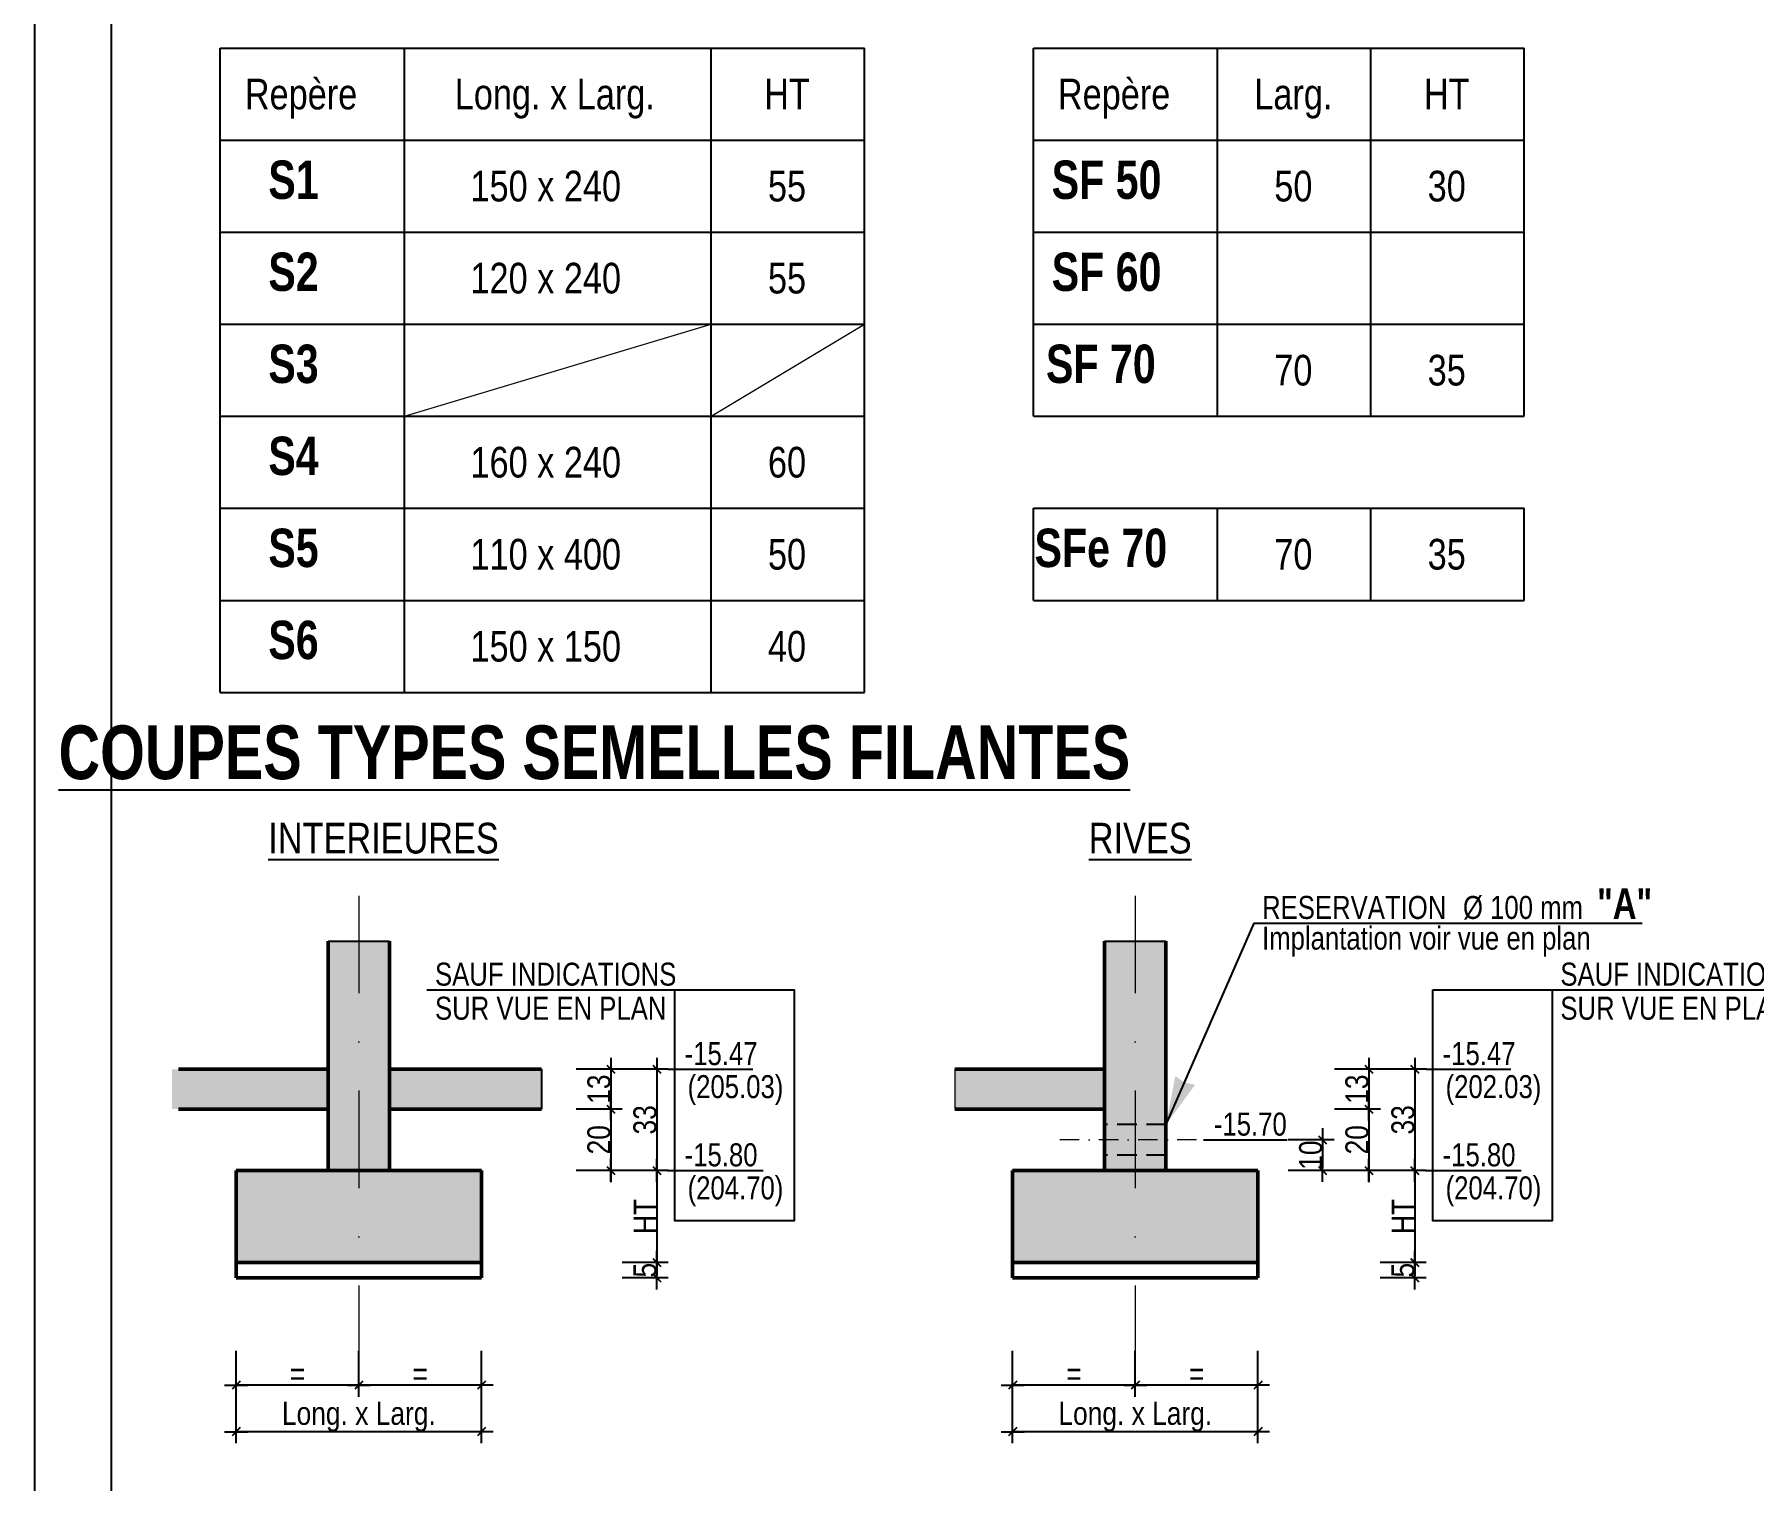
# Model space of a CAD drawing. Header units: centimetres. Extents: x 27441 to 36330, y -3271 to 929.
# Drawn here: x 27441 to 28562, y -1254 to -311 of the extents above; entities that cross this region are included whole.
import ezdxf
from ezdxf.enums import TextEntityAlignment as Align

# ---------------------------------------------------------------- set-up
doc = ezdxf.new("R2010")
doc.units = ezdxf.units.CM
doc.header["$PDMODE"] = 1
doc.header["$PDSIZE"] = -2
for name, pattern in [('CACHEX2', [19.05, 12.7, -6.35]), ('TIRETPT2', [12.7, 6.35, -3.175, 0, -3.175]), ('TIRETPTX2', [50.8, 25.4, -12.7, 0, -12.7])]:
    doc.linetypes.add(name, pattern=pattern)
for name, color, linetype in [('01_cote_gen', 4, 'Continuous'), ('01_linteaux', 2, 'Continuous'), ('01_poch_BN', 9, 'Continuous'), ('01_poch_murs', 253, 'Continuous'), ('01_poch_poteaux', 250, 'Continuous'), ('01_texte', 230, 'Continuous'), ('AA_COTES', 2, 'Continuous')]:
    doc.layers.add(name, color=color, linetype=linetype)
doc.layers.add('01_murs_coup', color=5, linetype='Continuous', lineweight=60)
doc.layers.add('01_tram_axes', color=2, linetype='TIRETPTX2', lineweight=9)
doc.styles.add('impact', font='impact.ttf')
doc.styles.add('MATTE_TXT', font='arial.ttf')
doc.styles.add('STYLE2', font='ARIALN.TTF')
doc.dimstyles.new('JB25', dxfattribs={"dimscale": 0.1, "dimtxt": 150, "dimasz": 15, "dimexe": 0.1, "dimexo": 0.1, "dimgap": 0.09, "dimtad": 1, "dimdec": 1, "dimlfac": 0.5, "dimdsep": 46, "dimtxsty": 'STYLE2', "dimblk1": 'BOND_G', "dimblk2": 'BOND_D', "dimsah": 1, "dimcen": 1.5, "dimdle": 0.01, "dimse1": 1, "dimse2": 1, "dimclrd": 4, "dimclre": 2, "dimclrt": 6, "dimazin": 2, "dimtfac": 2.333333, "dimtdec": 1, "dimtix": 1, "dimtmove": 2, "dimatfit": 3, "dimldrblk": 'BOND_G', "dimfxl": 1, "dimtolj": 1, "dimtzin": 0, "dimarcsym": 0})

# ---------------------------------------------------------------- blocks, each defined once
blk = doc.blocks.new('BOND_G')
at = {"layer": 'AA_COTES', "color": 0}
for p, q in [((0, -5), (0, 15)), ((5, 0), (-5, 0)), ((1.77, 1.77), (-1.77, -1.77))]:
    blk.add_line(p, q, dxfattribs=at)
blk = doc.blocks.new('BOND_D')
at = {"layer": 'AA_COTES', "color": 0}
for p, q in [((5, 0), (-5, 0)), ((-1.77, -1.77), (1.77, 1.77)), ((0, 5), (0, -15))]:
    blk.add_line(p, q, dxfattribs=at)
blk = doc.blocks.new('*D927')
at = {"layer": '01_poch_poteaux', "color": 4, "lineweight": -2, "transparency": 16777216}
blk.add_line((27730.8, -1191.5), (27653.8, -1191.5), dxfattribs=at)
at = {"layer": 'Defpoints', "color": 0, "lineweight": 0, "transparency": 16777216}
for p in [(27732.3, -1121.5), (27652.3, -1133.4), (27652.3, -1191.5)]:
    blk.add_point(p, dxfattribs=at)
at = {"layer": '01_poch_poteaux', "color": 4, "lineweight": -2, "transparency": 16777216, "xscale": 1.5, "yscale": 1.5, "zscale": 1.5, "rotation": 180}
blk.add_blockref('BOND_D', (27652.3, -1191.5), dxfattribs=at)
at = {"layer": '01_poch_poteaux', "color": 4, "lineweight": -2, "transparency": 16777216, "xscale": 1.5, "yscale": 1.5, "zscale": 1.5}
blk.add_blockref('BOND_G', (27732.3, -1191.5), dxfattribs=at)
at = {"layer": '01_poch_poteaux', "color": 6, "transparency": 16777216, "insert": (27692.3, -1184), "char_height": 15, "attachment_point": 5, "style": 'STYLE2'}
blk.add_mtext('\\A1;=', dxfattribs=at)
blk = doc.blocks.new('*D928')
at = {"layer": '01_poch_poteaux', "color": 4, "lineweight": -2, "transparency": 16777216}
blk.add_line((27650.8, -1191.5), (27573.8, -1191.5), dxfattribs=at)
at = {"layer": 'Defpoints', "color": 0, "lineweight": 0, "transparency": 16777216}
for p in [(27652.3, -1121.5), (27572.3, -1133.4), (27572.3, -1191.5)]:
    blk.add_point(p, dxfattribs=at)
at = {"layer": '01_poch_poteaux', "color": 4, "lineweight": -2, "transparency": 16777216, "xscale": 1.5, "yscale": 1.5, "zscale": 1.5, "rotation": 180}
blk.add_blockref('BOND_D', (27572.3, -1191.5), dxfattribs=at)
at = {"layer": '01_poch_poteaux', "color": 4, "lineweight": -2, "transparency": 16777216, "xscale": 1.5, "yscale": 1.5, "zscale": 1.5}
blk.add_blockref('BOND_G', (27652.3, -1191.5), dxfattribs=at)
at = {"layer": '01_poch_poteaux', "color": 6, "transparency": 16777216, "insert": (27612.3, -1184), "char_height": 15, "attachment_point": 5, "style": 'STYLE2'}
blk.add_mtext('\\A1;=', dxfattribs=at)
blk = doc.blocks.new('*D929')
at = {"layer": '01_poch_poteaux', "color": 4, "lineweight": -2, "transparency": 16777216}
blk.add_line((28237.1, -1191.5), (28160.1, -1191.5), dxfattribs=at)
at = {"layer": 'Defpoints', "color": 0, "lineweight": 0, "transparency": 16777216}
for p in [(28238.6, -1121.5), (28158.6, -1133.4), (28158.6, -1191.5)]:
    blk.add_point(p, dxfattribs=at)
at = {"layer": '01_poch_poteaux', "color": 4, "lineweight": -2, "transparency": 16777216, "xscale": 1.5, "yscale": 1.5, "zscale": 1.5, "rotation": 180}
blk.add_blockref('BOND_D', (28158.6, -1191.5), dxfattribs=at)
at = {"layer": '01_poch_poteaux', "color": 4, "lineweight": -2, "transparency": 16777216, "xscale": 1.5, "yscale": 1.5, "zscale": 1.5}
blk.add_blockref('BOND_G', (28238.6, -1191.5), dxfattribs=at)
at = {"layer": '01_poch_poteaux', "color": 6, "transparency": 16777216, "insert": (28198.6, -1184), "char_height": 15, "attachment_point": 5, "style": 'STYLE2'}
blk.add_mtext('\\A1;=', dxfattribs=at)
blk = doc.blocks.new('*D930')
at = {"layer": '01_poch_poteaux', "color": 4, "lineweight": -2, "transparency": 16777216}
blk.add_line((28157.1, -1191.5), (28080.1, -1191.5), dxfattribs=at)
at = {"layer": 'Defpoints', "color": 0, "lineweight": 0, "transparency": 16777216}
for p in [(28158.6, -1121.5), (28078.6, -1133.4), (28078.6, -1191.5)]:
    blk.add_point(p, dxfattribs=at)
at = {"layer": '01_poch_poteaux', "color": 4, "lineweight": -2, "transparency": 16777216, "xscale": 1.5, "yscale": 1.5, "zscale": 1.5, "rotation": 180}
blk.add_blockref('BOND_D', (28078.6, -1191.5), dxfattribs=at)
at = {"layer": '01_poch_poteaux', "color": 4, "lineweight": -2, "transparency": 16777216, "xscale": 1.5, "yscale": 1.5, "zscale": 1.5}
blk.add_blockref('BOND_G', (28158.6, -1191.5), dxfattribs=at)
at = {"layer": '01_poch_poteaux', "color": 6, "transparency": 16777216, "insert": (28118.6, -1184), "char_height": 15, "attachment_point": 5, "style": 'STYLE2'}
blk.add_mtext('\\A1;=', dxfattribs=at)
blk = doc.blocks.new('*D937')
at = {"layer": '01_cote_gen', "color": 4, "lineweight": -2, "transparency": 16777216}
blk.add_line((27730.8, -1221.8), (27573.8, -1221.8), dxfattribs=at)
at = {"layer": 'Defpoints', "color": 0, "lineweight": 0, "transparency": 16777216}
for p in [(27572.3, -1199), (27732.3, -1199), (27572.3, -1221.8)]:
    blk.add_point(p, dxfattribs=at)
at = {"layer": '01_cote_gen', "color": 4, "lineweight": -2, "transparency": 16777216, "xscale": 1.5, "yscale": 1.5, "zscale": 1.5, "rotation": 180}
blk.add_blockref('BOND_D', (27572.3, -1221.8), dxfattribs=at)
at = {"layer": '01_cote_gen', "color": 4, "lineweight": -2, "transparency": 16777216, "xscale": 1.5, "yscale": 1.5, "zscale": 1.5}
blk.add_blockref('BOND_G', (27732.3, -1221.8), dxfattribs=at)
at = {"layer": '01_cote_gen', "color": 6, "transparency": 16777216, "insert": (27652.3, -1212.1), "char_height": 15, "attachment_point": 5, "style": 'STYLE2'}
blk.add_mtext('\\A1;Long. x Larg.', dxfattribs=at)
blk = doc.blocks.new('*D938')
at = {"layer": '01_cote_gen', "color": 4, "lineweight": -2, "transparency": 16777216}
blk.add_line((27816.6, -987), (27816.6, -1010), dxfattribs=at)
at = {"layer": 'Defpoints', "color": 0, "lineweight": 0, "transparency": 16777216}
for p in [(27794.1, -985.5), (27794.1, -1011.5), (27816.6, -1011.5)]:
    blk.add_point(p, dxfattribs=at)
at = {"layer": '01_cote_gen', "color": 4, "lineweight": -2, "transparency": 16777216, "xscale": 1.5, "yscale": 1.5, "zscale": 1.5}
for name, p, rotation in [('BOND_G', (27816.6, -985.5), 90), ('BOND_D', (27816.6, -1011.5), 270)]:
    blk.add_blockref(name, p, dxfattribs=dict(at, rotation=rotation))
at = {"layer": '01_cote_gen', "color": 6, "transparency": 16777216, "insert": (27808.9, -998.5), "char_height": 15, "attachment_point": 5, "rotation": 90, "style": 'STYLE2'}
blk.add_mtext('\\A1;13', dxfattribs=at)
blk = doc.blocks.new('*D939')
at = {"layer": '01_cote_gen', "color": 4, "lineweight": -2, "transparency": 16777216}
blk.add_line((27816.6, -1013), (27816.6, -1050), dxfattribs=at)
at = {"layer": 'Defpoints', "color": 0, "lineweight": 0, "transparency": 16777216}
for p in [(27794.1, -1011.5), (27776.2, -1051.5), (27816.6, -1051.5)]:
    blk.add_point(p, dxfattribs=at)
at = {"layer": '01_cote_gen', "color": 4, "lineweight": -2, "transparency": 16777216, "xscale": 1.5, "yscale": 1.5, "zscale": 1.5}
for name, p, rotation in [('BOND_G', (27816.6, -1011.5), 90), ('BOND_D', (27816.6, -1051.5), 270)]:
    blk.add_blockref(name, p, dxfattribs=dict(at, rotation=rotation))
at = {"layer": '01_cote_gen', "color": 6, "transparency": 16777216, "insert": (27808.9, -1031.5), "char_height": 15, "attachment_point": 5, "rotation": 90, "style": 'STYLE2'}
blk.add_mtext('\\A1;20', dxfattribs=at)
blk = doc.blocks.new('*D940')
at = {"layer": '01_cote_gen', "color": 4, "lineweight": -2, "transparency": 16777216}
blk.add_line((27846.6, -1113), (27846.6, -1120), dxfattribs=at)
at = {"layer": 'Defpoints', "color": 0, "lineweight": 0, "transparency": 16777216}
for p in [(27806.2, -1111.5), (27806.2, -1121.5), (27846.6, -1121.5)]:
    blk.add_point(p, dxfattribs=at)
at = {"layer": '01_cote_gen', "color": 4, "lineweight": -2, "transparency": 16777216, "xscale": 1.5, "yscale": 1.5, "zscale": 1.5}
for name, p, rotation in [('BOND_G', (27846.6, -1111.5), 90), ('BOND_D', (27846.6, -1121.5), 270)]:
    blk.add_blockref(name, p, dxfattribs=dict(at, rotation=rotation))
at = {"layer": '01_cote_gen', "color": 6, "transparency": 16777216, "insert": (27838.9, -1116.5), "char_height": 15, "attachment_point": 5, "rotation": 90, "style": 'STYLE2'}
blk.add_mtext('\\A1;5', dxfattribs=at)
blk = doc.blocks.new('*D941')
at = {"layer": '01_cote_gen', "color": 4, "lineweight": -2, "transparency": 16777216}
blk.add_line((27846.6, -1053), (27846.6, -1110), dxfattribs=at)
at = {"layer": 'Defpoints', "color": 0, "lineweight": 0, "transparency": 16777216}
for p in [(27824.1, -1051.5), (27824.1, -1111.5), (27846.6, -1111.5)]:
    blk.add_point(p, dxfattribs=at)
at = {"layer": '01_cote_gen', "color": 4, "lineweight": -2, "transparency": 16777216, "xscale": 1.5, "yscale": 1.5, "zscale": 1.5}
for name, p, rotation in [('BOND_G', (27846.6, -1051.5), 90), ('BOND_D', (27846.6, -1111.5), 270)]:
    blk.add_blockref(name, p, dxfattribs=dict(at, rotation=rotation))
at = {"layer": '01_cote_gen', "color": 6, "transparency": 16777216, "insert": (27839.1, -1081.5), "char_height": 15, "attachment_point": 5, "rotation": 90, "style": 'STYLE2'}
blk.add_mtext('\\A1;HT', dxfattribs=at)
blk = doc.blocks.new('*D942')
at = {"layer": '01_cote_gen', "color": 4, "lineweight": -2, "transparency": 16777216}
blk.add_line((27846.6, -987), (27846.6, -1050), dxfattribs=at)
at = {"layer": 'Defpoints', "color": 0, "lineweight": 0, "transparency": 16777216}
for p in [(27824.1, -985.5), (27833.1, -1051.5), (27846.6, -1051.5)]:
    blk.add_point(p, dxfattribs=at)
at = {"layer": '01_cote_gen', "color": 4, "lineweight": -2, "transparency": 16777216, "xscale": 1.5, "yscale": 1.5, "zscale": 1.5}
for name, p, rotation in [('BOND_G', (27846.6, -985.5), 90), ('BOND_D', (27846.6, -1051.5), 270)]:
    blk.add_blockref(name, p, dxfattribs=dict(at, rotation=rotation))
at = {"layer": '01_cote_gen', "color": 6, "transparency": 16777216, "insert": (27838.9, -1018.5), "char_height": 15, "attachment_point": 5, "rotation": 90, "style": 'STYLE2'}
blk.add_mtext('\\A1;33', dxfattribs=at)
blk = doc.blocks.new('*D943')
at = {"layer": '01_cote_gen', "color": 4, "lineweight": -2, "transparency": 16777216}
blk.add_line((28237.1, -1221.8), (28080.1, -1221.8), dxfattribs=at)
at = {"layer": 'Defpoints', "color": 0, "lineweight": 0, "transparency": 16777216}
for p in [(28078.6, -1199), (28238.6, -1199), (28078.6, -1221.8)]:
    blk.add_point(p, dxfattribs=at)
at = {"layer": '01_cote_gen', "color": 4, "lineweight": -2, "transparency": 16777216, "xscale": 1.5, "yscale": 1.5, "zscale": 1.5, "rotation": 180}
blk.add_blockref('BOND_D', (28078.6, -1221.8), dxfattribs=at)
at = {"layer": '01_cote_gen', "color": 4, "lineweight": -2, "transparency": 16777216, "xscale": 1.5, "yscale": 1.5, "zscale": 1.5}
blk.add_blockref('BOND_G', (28238.6, -1221.8), dxfattribs=at)
at = {"layer": '01_cote_gen', "color": 6, "transparency": 16777216, "insert": (28158.6, -1212.1), "char_height": 15, "attachment_point": 5, "style": 'STYLE2'}
blk.add_mtext('\\A1;Long. x Larg.', dxfattribs=at)
blk = doc.blocks.new('*D944')
at = {"layer": '01_cote_gen', "color": 4, "lineweight": -2, "transparency": 16777216}
blk.add_line((28310.9, -987), (28310.9, -1010), dxfattribs=at)
at = {"layer": 'Defpoints', "color": 0, "lineweight": 0, "transparency": 16777216}
for p in [(28288.4, -985.5), (28288.4, -1011.5), (28310.9, -1011.5)]:
    blk.add_point(p, dxfattribs=at)
at = {"layer": '01_cote_gen', "color": 4, "lineweight": -2, "transparency": 16777216, "xscale": 1.5, "yscale": 1.5, "zscale": 1.5}
for name, p, rotation in [('BOND_G', (28310.9, -985.5), 90), ('BOND_D', (28310.9, -1011.5), 270)]:
    blk.add_blockref(name, p, dxfattribs=dict(at, rotation=rotation))
at = {"layer": '01_cote_gen', "color": 6, "transparency": 16777216, "insert": (28303.2, -998.5), "char_height": 15, "attachment_point": 5, "rotation": 90, "style": 'STYLE2'}
blk.add_mtext('\\A1;13', dxfattribs=at)
blk = doc.blocks.new('*D945')
at = {"layer": '01_cote_gen', "color": 4, "lineweight": -2, "transparency": 16777216}
blk.add_line((28310.9, -1013), (28310.9, -1050), dxfattribs=at)
at = {"layer": 'Defpoints', "color": 0, "lineweight": 0, "transparency": 16777216}
for p in [(28288.4, -1011.5), (28270.4, -1051.5), (28310.9, -1051.5)]:
    blk.add_point(p, dxfattribs=at)
at = {"layer": '01_cote_gen', "color": 4, "lineweight": -2, "transparency": 16777216, "xscale": 1.5, "yscale": 1.5, "zscale": 1.5}
for name, p, rotation in [('BOND_G', (28310.9, -1011.5), 90), ('BOND_D', (28310.9, -1051.5), 270)]:
    blk.add_blockref(name, p, dxfattribs=dict(at, rotation=rotation))
at = {"layer": '01_cote_gen', "color": 6, "transparency": 16777216, "insert": (28303.2, -1031.5), "char_height": 15, "attachment_point": 5, "rotation": 90, "style": 'STYLE2'}
blk.add_mtext('\\A1;20', dxfattribs=at)
blk = doc.blocks.new('*D946')
at = {"layer": '01_cote_gen', "color": 4, "lineweight": -2, "transparency": 16777216}
blk.add_line((28340.8, -1113), (28340.8, -1120), dxfattribs=at)
at = {"layer": 'Defpoints', "color": 0, "lineweight": 0, "transparency": 16777216}
for p in [(28300.4, -1111.5), (28300.4, -1121.5), (28340.8, -1121.5)]:
    blk.add_point(p, dxfattribs=at)
at = {"layer": '01_cote_gen', "color": 4, "lineweight": -2, "transparency": 16777216, "xscale": 1.5, "yscale": 1.5, "zscale": 1.5}
for name, p, rotation in [('BOND_G', (28340.8, -1111.5), 90), ('BOND_D', (28340.8, -1121.5), 270)]:
    blk.add_blockref(name, p, dxfattribs=dict(at, rotation=rotation))
at = {"layer": '01_cote_gen', "color": 6, "transparency": 16777216, "insert": (28333.2, -1116.5), "char_height": 15, "attachment_point": 5, "rotation": 90, "style": 'STYLE2'}
blk.add_mtext('\\A1;5', dxfattribs=at)
blk = doc.blocks.new('*D947')
at = {"layer": '01_cote_gen', "color": 4, "lineweight": -2, "transparency": 16777216}
blk.add_line((28340.8, -1053), (28340.8, -1110), dxfattribs=at)
at = {"layer": 'Defpoints', "color": 0, "lineweight": 0, "transparency": 16777216}
for p in [(28318.3, -1051.5), (28318.3, -1111.5), (28340.8, -1111.5)]:
    blk.add_point(p, dxfattribs=at)
at = {"layer": '01_cote_gen', "color": 4, "lineweight": -2, "transparency": 16777216, "xscale": 1.5, "yscale": 1.5, "zscale": 1.5}
for name, p, rotation in [('BOND_G', (28340.8, -1051.5), 90), ('BOND_D', (28340.8, -1111.5), 270)]:
    blk.add_blockref(name, p, dxfattribs=dict(at, rotation=rotation))
at = {"layer": '01_cote_gen', "color": 6, "transparency": 16777216, "insert": (28333.3, -1081.5), "char_height": 15, "attachment_point": 5, "rotation": 90, "style": 'STYLE2'}
blk.add_mtext('\\A1;HT', dxfattribs=at)
blk = doc.blocks.new('*D948')
at = {"layer": '01_cote_gen', "color": 4, "lineweight": -2, "transparency": 16777216}
blk.add_line((28340.8, -987), (28340.8, -1050), dxfattribs=at)
at = {"layer": 'Defpoints', "color": 0, "lineweight": 0, "transparency": 16777216}
for p in [(28318.4, -985.5), (28327.3, -1051.5), (28340.8, -1051.5)]:
    blk.add_point(p, dxfattribs=at)
at = {"layer": '01_cote_gen', "color": 4, "lineweight": -2, "transparency": 16777216, "xscale": 1.5, "yscale": 1.5, "zscale": 1.5}
for name, p, rotation in [('BOND_G', (28340.8, -985.5), 90), ('BOND_D', (28340.8, -1051.5), 270)]:
    blk.add_blockref(name, p, dxfattribs=dict(at, rotation=rotation))
at = {"layer": '01_cote_gen', "color": 6, "transparency": 16777216, "insert": (28333.2, -1018.5), "char_height": 15, "attachment_point": 5, "rotation": 90, "style": 'STYLE2'}
blk.add_mtext('\\A1;33', dxfattribs=at)
blk = doc.blocks.new('*D1264')
at = {"layer": '01_cote_gen', "color": 4, "lineweight": -2, "transparency": 16777216}
blk.add_line((28280.7, -1033), (28280.7, -1050), dxfattribs=at)
at = {"layer": 'Defpoints', "color": 0, "lineweight": 0, "transparency": 16777216}
for p in [(28198.6, -1031.5), (28198.6, -1051.5), (28280.7, -1051.5)]:
    blk.add_point(p, dxfattribs=at)
at = {"layer": '01_cote_gen', "color": 4, "lineweight": -2, "transparency": 16777216, "xscale": 1.5, "yscale": 1.5, "zscale": 1.5}
for name, p, rotation in [('BOND_G', (28280.7, -1031.5), 90), ('BOND_D', (28280.7, -1051.5), 270)]:
    blk.add_blockref(name, p, dxfattribs=dict(at, rotation=rotation))
at = {"layer": '01_cote_gen', "color": 6, "transparency": 16777216, "insert": (28273, -1041.5), "char_height": 15, "attachment_point": 5, "rotation": 90, "style": 'STYLE2'}
blk.add_mtext('\\A1;10', dxfattribs=at)

msp = doc.modelspace()

# ---------------------------------------------------------------- hatches: boundary and pattern name
at = {"layer": '01_poch_BN', "ltscale": 2}
h = msp.add_hatch(color=256, dxfattribs=at)
h.dxf.hatch_style = 1
h.paths.add_polyline_path([(27672.34, -901.94), (27632.34, -901.94), (27632.34, -1051.53), (27672.34, -1051.53)])
h.paths.add_polyline_path([(27732.34, -1051.53), (27572.34, -1051.53), (27572.34, -1111.53), (27732.34, -1111.53)])
h.paths.add_polyline_path([(27771.5, -985.54), (27672.34, -985.54), (27672.34, -1011.54), (27771.5, -1011.54)])
h.paths.add_polyline_path([(27632.34, -985.54), (27530.36, -985.53), (27530.36, -1011.53), (27632.34, -1011.54)])
at = {"layer": '01_poch_BN', "lineweight": 0, "ltscale": 0.2}
h = msp.add_hatch(color=256, dxfattribs=at)
h.dxf.hatch_style = 1
h.paths.add_polyline_path([(28138.61, -985.54), (28040.93, -985.53), (28040.93, -1011.53), (28138.61, -1011.54)])
h.paths.add_polyline_path([(28158.61, -901.94), (28138.61, -901.94), (28138.61, -1021.53), (28158.61, -1021.53)])
h.paths.add_polyline_path([(28178.61, -901.94), (28158.61, -901.94), (28158.61, -1021.53), (28178.61, -1021.53)])
h.paths.add_polyline_path([(28178.61, -1021.53), (28158.61, -1021.53), (28158.61, -1031.53), (28178.61, -1031.53)])
h.paths.add_polyline_path([(28158.61, -1021.53), (28138.61, -1021.53), (28138.61, -1031.53), (28158.61, -1031.53)])
h.paths.add_polyline_path([(28158.61, -1031.53), (28138.61, -1031.53), (28138.61, -1041.53), (28158.61, -1041.53)])
h.paths.add_polyline_path([(28178.61, -1031.53), (28158.61, -1031.53), (28158.61, -1041.53), (28178.61, -1041.53)])
h.paths.add_polyline_path([(28178.61, -1041.53), (28158.61, -1041.53), (28158.61, -1051.53), (28178.61, -1051.53)])
h.paths.add_polyline_path([(28158.61, -1041.53), (28138.61, -1041.53), (28138.61, -1051.53), (28158.61, -1051.53)])
h.paths.add_polyline_path([(28158.61, -1051.53), (28138.61, -1051.53), (28078.61, -1051.53), (28078.61, -1111.53), (28158.61, -1111.53)])
h.paths.add_polyline_path([(28238.61, -1051.53), (28158.61, -1051.53), (28158.61, -1111.53), (28238.61, -1111.53)])

# ---------------------------------------------------------------- linework, layer by layer
at = {"layer": '01_cote_gen'}
msp.add_line((27440.72, 929.31), (27440.72, -1785.69), dxfattribs=at)
at = {"layer": '01_cote_gen', "lineweight": 0}
for p, q in [((27681.96, -559.82), (27881.96, -499.82)), ((27881.96, -559.82), (27981.96, -499.82))]:
    msp.add_line(p, q, dxfattribs=at)
at = {"layer": '01_linteaux', "linetype": 'CACHEX2'}
for p, q in [((28178.61, -1021.53), (28138.61, -1021.53)), ((28178.61, -1041.53), (28138.61, -1041.53))]:
    msp.add_line(p, q, dxfattribs=at)
at = {"layer": '01_murs_coup', "linetype": 'Continuous', "lineweight": 50}
for p, q in [((27632.34, -1051.53), (27632.34, -901.94)), ((27672.34, -1051.53), (27672.34, -901.94)), ((28138.61, -1051.53), (28138.61, -901.94)), ((28178.61, -1051.53), (28178.61, -901.94)), ((27534.65, -985.53), (27632.34, -985.54)), ((27672.34, -985.54), (27771.5, -985.54)), ((28040.93, -985.53), (28138.61, -985.54)), ((27534.65, -1011.53), (27632.34, -1011.54)), ((27672.34, -1011.54), (27771.5, -1011.54)), ((28040.93, -1011.53), (28138.61, -1011.54)), ((27732.34, -1051.53), (27572.34, -1051.53)), ((27572.34, -1051.53), (27572.34, -1121.53)), ((27732.34, -1121.53), (27732.34, -1051.53)), ((28238.61, -1051.53), (28078.61, -1051.53)), ((28078.61, -1051.53), (28078.61, -1121.53)), ((28238.61, -1121.53), (28238.61, -1051.53)), ((27732.34, -1111.53), (27572.34, -1111.53)), ((28238.61, -1111.53), (28078.61, -1111.53)), ((27732.34, -1121.53), (27572.34, -1121.53)), ((28238.61, -1121.53), (28078.61, -1121.53))]:
    msp.add_line(p, q, dxfattribs=at)
at = {"layer": '01_poch_murs', "ltscale": 2}
for p, q in [((27632.34, -901.94), (27672.34, -901.94)), ((28138.61, -901.94), (28178.61, -901.94))]:
    msp.add_line(p, q, dxfattribs=at)
at = {"layer": '01_poch_murs'}
msp.add_line((27771.5, -985.54), (27771.5, -1011.54), dxfattribs=at)
at = {"layer": '01_poch_murs', "lineweight": 0, "ltscale": 0.2}
msp.add_line((28040.93, -985.53), (28040.93, -1011.53), dxfattribs=at)
at = {"layer": '01_texte'}
for p, q in [((27490.72, 879.31), (27490.72, -1785.69)), ((27561.96, -319.82), (27681.96, -319.82)), ((27561.96, -379.82), (27561.96, -319.82)), ((27681.96, -319.82), (27881.96, -319.82)), ((27681.96, -379.82), (27681.96, -319.82)), ((27881.96, -319.82), (27981.96, -319.82)), ((27881.96, -379.82), (27881.96, -319.82)), ((27881.96, -379.82), (27881.96, -319.82)), ((27981.96, -379.82), (27981.96, -319.82)), ((28092.14, -319.82), (28212.14, -319.82)), ((28092.14, -379.82), (28092.14, -319.82)), ((28212.14, -319.82), (28312.14, -319.82)), ((28212.14, -379.82), (28212.14, -319.82)), ((28312.14, -319.82), (28412.14, -319.82)), ((28312.14, -379.82), (28312.14, -319.82)), ((28312.14, -379.82), (28312.14, -319.82)), ((28412.14, -379.82), (28412.14, -319.82)), ((27561.96, -379.82), (27681.96, -379.82)), ((27561.96, -439.82), (27561.96, -379.82)), ((27681.96, -379.82), (27881.96, -379.82)), ((27681.96, -439.82), (27681.96, -379.82)), ((27881.96, -379.82), (27981.96, -379.82)), ((27881.96, -439.82), (27881.96, -379.82)), ((27881.96, -439.82), (27881.96, -379.82)), ((27981.96, -439.82), (27981.96, -379.82)), ((28092.14, -379.82), (28212.14, -379.82)), ((28092.14, -439.82), (28092.14, -379.82)), ((28212.14, -379.82), (28312.14, -379.82)), ((28212.14, -439.82), (28212.14, -379.82)), ((28312.14, -379.82), (28412.14, -379.82)), ((28312.14, -439.82), (28312.14, -379.82)), ((28312.14, -439.82), (28312.14, -379.82)), ((28412.14, -439.82), (28412.14, -379.82)), ((27561.96, -439.82), (27681.96, -439.82)), ((27561.96, -499.82), (27561.96, -439.82)), ((27681.96, -439.82), (27881.96, -439.82)), ((27681.96, -499.82), (27681.96, -439.82)), ((27881.96, -439.82), (27981.96, -439.82)), ((27881.96, -499.82), (27881.96, -439.82)), ((27881.96, -499.82), (27881.96, -439.82)), ((27981.96, -499.82), (27981.96, -439.82)), ((28092.14, -439.82), (28212.14, -439.82)), ((28092.14, -499.82), (28092.14, -439.82)), ((28212.14, -439.82), (28312.14, -439.82)), ((28212.14, -499.82), (28212.14, -439.82)), ((28312.14, -439.82), (28412.14, -439.82)), ((28312.14, -499.82), (28312.14, -439.82)), ((28312.14, -499.82), (28312.14, -439.82)), ((28412.14, -499.82), (28412.14, -439.82)), ((27561.96, -499.82), (27681.96, -499.82)), ((27561.96, -559.82), (27561.96, -499.82)), ((27681.96, -499.82), (27881.96, -499.82)), ((27681.96, -559.82), (27681.96, -499.82)), ((27881.96, -499.82), (27981.96, -499.82)), ((27881.96, -559.82), (27881.96, -499.82)), ((27881.96, -559.82), (27881.96, -499.82)), ((27981.96, -559.82), (27981.96, -499.82)), ((28092.14, -499.82), (28212.14, -499.82)), ((28092.14, -559.82), (28092.14, -499.82)), ((28212.14, -499.82), (28312.14, -499.82)), ((28212.14, -559.82), (28212.14, -499.82)), ((28312.14, -499.82), (28412.14, -499.82)), ((28312.14, -559.82), (28312.14, -499.82)), ((28312.14, -559.82), (28312.14, -499.82)), ((28412.14, -559.82), (28412.14, -499.82)), ((27561.96, -559.82), (27681.96, -559.82)), ((27561.96, -619.82), (27561.96, -559.82)), ((27681.96, -559.82), (27881.96, -559.82)), ((27681.96, -619.82), (27681.96, -559.82)), ((27881.96, -559.82), (27981.96, -559.82)), ((27881.96, -619.82), (27881.96, -559.82)), ((27881.96, -619.82), (27881.96, -559.82)), ((27981.96, -619.82), (27981.96, -559.82)), ((28092.14, -559.82), (28212.14, -559.82)), ((28212.14, -559.82), (28312.14, -559.82)), ((28312.14, -559.82), (28412.14, -559.82)), ((27561.96, -619.82), (27681.96, -619.82)), ((27561.96, -679.82), (27561.96, -619.82)), ((27681.96, -619.82), (27881.96, -619.82)), ((27681.96, -679.82), (27681.96, -619.82)), ((27881.96, -619.82), (27981.96, -619.82)), ((27881.96, -679.82), (27881.96, -619.82)), ((27881.96, -679.82), (27881.96, -619.82)), ((27981.96, -679.82), (27981.96, -619.82)), ((28092.14, -619.82), (28212.14, -619.82)), ((28092.14, -679.82), (28092.14, -619.82)), ((28212.14, -619.82), (28312.14, -619.82)), ((28212.14, -679.82), (28212.14, -619.82)), ((28312.14, -619.82), (28412.14, -619.82)), ((28312.14, -679.82), (28312.14, -619.82)), ((28312.14, -679.82), (28312.14, -619.82)), ((28412.14, -679.82), (28412.14, -619.82)), ((27561.96, -679.82), (27681.96, -679.82)), ((27561.96, -739.82), (27561.96, -679.82)), ((27681.96, -679.82), (27881.96, -679.82)), ((27681.96, -739.82), (27681.96, -679.82)), ((27881.96, -679.82), (27981.96, -679.82)), ((27881.96, -739.82), (27881.96, -679.82)), ((27881.96, -739.82), (27881.96, -679.82)), ((27981.96, -739.82), (27981.96, -679.82)), ((28092.14, -679.82), (28212.14, -679.82)), ((28212.14, -679.82), (28312.14, -679.82)), ((28312.14, -679.82), (28412.14, -679.82)), ((27561.96, -739.82), (27681.96, -739.82)), ((27681.96, -739.82), (27881.96, -739.82)), ((27881.96, -739.82), (27981.96, -739.82)), ((28235.99, -890.33), (28178.61, -1021.53)), ((28235.99, -890.33), (28489.21, -890.33)), ((27696.67, -933.83), (27858.44, -933.83)), ((28430.49, -933.83), (28592.27, -933.83)), ((27854.07, -985.54), (27909.12, -985.54)), ((28348.34, -985.54), (28403.39, -985.54)), ((28203.17, -1031.53), (28257.71, -1031.53)), ((27853.47, -1051.53), (27915.98, -1051.53)), ((28347.74, -1051.53), (28410.26, -1051.53))]:
    msp.add_line(p, q, dxfattribs=at)
for points in [[(27858.44, -933.83), (27936.22, -933.83), (27936.22, -1084.45), (27858.44, -1084.45)], [(28352.72, -933.83), (28430.49, -933.83), (28430.49, -1084.45), (28352.72, -1084.45)]]:
    msp.add_lwpolyline(points, close=True, dxfattribs=at)
for points in [[(28178.61, -1021.53), (28184.71, -989.96), (28190.62, -994.08)], [(28178.61, -1021.53), (28197.65, -995.62), (28190.62, -994.08)]]:
    msp.add_solid(points, dxfattribs=at)
at = {"layer": '01_tram_axes', "linetype": 'TIRETPT2', "ltscale": 10}
for p, q in [((27652.34, -872.36), (27652.34, -1199)), ((28158.61, -872.36), (28158.61, -1199))]:
    msp.add_line(p, q, dxfattribs=at)
at = {"layer": '01_tram_axes', "ltscale": 0.5}
msp.add_line((28198.61, -1031.53), (28108.61, -1031.53), dxfattribs=at)

# ---------------------------------------------------------------- block references
at = {"layer": '01_cote_gen', "color": 4, "xscale": 1.5, "yscale": 1.5, "zscale": 1.5}
for name, p, rotation in [('BOND_G', (27816.59, -1051.53), 90), ('BOND_G', (28310.86, -1051.53), 90), ('BOND_D', (27846.57, -1111.53), 270), ('BOND_D', (28340.84, -1111.53), 270)]:
    msp.add_blockref(name, p, dxfattribs=dict(at, rotation=rotation))

# ---------------------------------------------------------------- texts
at = {"layer": '01_texte', "style": 'MATTE_TXT', "width": 0.8}
for s, height, p in [('Repère', 20, (27614.6, -365.76)), ('Long. x Larg.', 20, (27780.08, -365.76)), ('HT', 20, (27931.5, -365.76)), ('Repère', 20, (28144.78, -365.76)), ('Larg.', 20, (28261.68, -365.76)), ('HT', 20, (28361.68, -365.76)), ('150 x 240', 20, (27774.17, -425.76)), ('55', 20, (27931.5, -425.76)), ('50', 20, (28261.68, -425.76)), ('30', 20, (28361.68, -425.76)), ('120 x 240', 20, (27774.17, -485.76)), ('55', 20, (27931.5, -485.76)), ('70', 20, (28261.68, -545.76)), ('35', 20, (28361.68, -545.76)), ('160 x 240', 20, (27774.17, -605.76)), ('60', 20, (27931.5, -605.76)), ('110 x 400', 20, (27774.17, -665.76)), ('50', 20, (27931.5, -665.76)), ('70', 20, (28261.68, -665.76)), ('35', 20, (28361.68, -665.76)), ('150 x 150', 20, (27774.17, -725.76)), ('40', 20, (27931.5, -725.76)), ('%%UINTERIEURES', 20, (27668.4, -850.85)), ('%%URIVES', 20, (28161.8, -850.85)), ('-15.47', 15, (27888.51, -987.31)), ('-15.47', 15, (28382.78, -987.31)), ('(205.03)', 15, (27897.89, -1008.87)), ('(202.03)', 15, (28392.16, -1008.87)), ('-15.70', 15, (28233.61, -1033.31)), ('-15.80', 15, (27888.51, -1053.31)), ('-15.80', 15, (28382.78, -1053.31)), ('(204.70)', 15, (27897.89, -1074.86)), ('(204.70)', 15, (28392.16, -1074.86))]:
    msp.add_text(s, height=height, dxfattribs=at).set_placement(p, align=Align.BOTTOM_CENTER)
at = {"layer": '01_texte', "style": 'impact'}
for s, height, p in [('S1', 25, (27609.69, -425.62)), ('SF 50', 25, (28139.87, -425.62)), ('S2', 25, (27609.69, -485.62)), ('SF 60', 25, (28139.87, -485.62)), ('S3', 25, (27609.69, -545.62)), ('SF 70 ', 25, (28139.87, -545.62)), ('S4', 25, (27609.69, -605.62)), ('S5', 25, (27609.69, -665.62)), ('SFe 70 ', 25, (28139.87, -665.62)), ('S6', 25, (27609.69, -725.62)), ('%%UCOUPES TYPES SEMELLES FILANTES', 35, (27805.88, -806.89))]:
    msp.add_text(s, height=height, dxfattribs=at).set_placement(p, align=Align.BOTTOM_CENTER)
at = {"layer": '01_texte', "style": 'MATTE_TXT', "width": 0.8}
for s, p in [('RESERVATION ', (28241.27, -892.03)), ('%%C 100 mm', (28372.27, -892.03)), ('Implantation voir vue en plan', (28241.27, -912.03)), ('SAUF INDICATIONS', (27701.95, -935.53)), ('SAUF INDICATIONS', (28435.77, -935.53)), ('SUR VUE EN PLAN', (27701.95, -957.73)), ('SUR VUE EN PLAN', (28435.77, -957.73))]:
    msp.add_text(s, height=15, dxfattribs=at).set_placement(p, align=Align.BOTTOM_LEFT)
at = {"layer": '01_texte', "style": 'impact'}
msp.add_text('"A"', height=20, dxfattribs=at).set_placement((28459.77, -893.53), align=Align.BOTTOM_LEFT)

# ---------------------------------------------------------------- dimensions: what is measured, and where the dimension line sits
at = {"layer": '01_cote_gen'}
for base, p1, p2, picture, middle in [((27816.59, -1011.54), (27794.09, -985.54), (27794.09, -1011.54), '*D938', (27808.92, -998.54)), ((27846.57, -1051.53), (27824.09, -985.54), (27833.08, -1051.53), '*D942', (27838.9, -1018.53)), ((28310.86, -1011.54), (28288.36, -985.54), (28288.36, -1011.54), '*D944', (28303.19, -998.54)), ((28340.84, -1051.53), (28318.36, -985.54), (28327.35, -1051.53), '*D948', (28333.18, -1018.53)), ((27816.59, -1051.53), (27794.09, -1011.54), (27776.18, -1051.53), '*D939', (27808.92, -1031.53)), ((28310.86, -1051.53), (28288.36, -1011.54), (28270.45, -1051.53), '*D945', (28303.19, -1031.53)), ((28280.71, -1051.53), (28198.61, -1031.53), (28198.61, -1051.53), '*D1264', (28273.04, -1041.53)), ((27846.57, -1121.53), (27806.16, -1111.53), (27806.16, -1121.53), '*D940', (27838.93, -1116.53)), ((28340.84, -1121.53), (28300.44, -1111.53), (28300.44, -1121.53), '*D946', (28333.21, -1116.53))]:
    dim = msp.add_linear_dim(base=base, p1=p1, p2=p2, angle=90, dimstyle='JB25', dxfattribs=at)
    dim.commit()
    dim.dimension.update_dxf_attribs({"geometry": picture, "text_midpoint": middle})
for base, p1, p2, picture, middle in [((27846.57, -1111.53), (27824.07, -1051.53), (27824.07, -1111.53), '*D941', (27839.06, -1081.53)), ((28340.84, -1111.53), (28318.34, -1051.53), (28318.34, -1111.53), '*D947', (28333.33, -1081.53))]:
    dim = msp.add_linear_dim(base=base, p1=p1, p2=p2, angle=90, text='HT', dimstyle='JB25', dxfattribs=at)
    dim.commit()
    dim.dimension.update_dxf_attribs({"geometry": picture, "text_midpoint": middle})
for base, p1, p2, picture, middle in [((27572.34, -1221.8), (27732.34, -1199), (27572.34, -1199), '*D937', (27652.34, -1212.09)), ((28078.61, -1221.8), (28238.61, -1199), (28078.61, -1199), '*D943', (28158.61, -1212.09))]:
    dim = msp.add_linear_dim(base=base, p1=p1, p2=p2, text='Long. x Larg.', dimstyle='JB25', dxfattribs=at)
    dim.commit()
    dim.dimension.update_dxf_attribs({"geometry": picture, "text_midpoint": middle})
at = {"layer": '01_poch_poteaux'}
for base, p1, p2, picture, middle in [((27572.34, -1191.5), (27652.34, -1121.53), (27572.34, -1133.44), '*D928', (27612.34, -1183.99)), ((27652.34, -1191.5), (27732.34, -1121.53), (27652.34, -1133.44), '*D927', (27692.34, -1183.99)), ((28078.61, -1191.5), (28158.61, -1121.53), (28078.61, -1133.44), '*D930', (28118.61, -1183.99)), ((28158.61, -1191.5), (28238.61, -1121.53), (28158.61, -1133.44), '*D929', (28198.61, -1183.99))]:
    dim = msp.add_linear_dim(base=base, p1=p1, p2=p2, text='=', dimstyle='JB25', dxfattribs=at)
    dim.commit()
    dim.dimension.update_dxf_attribs({"geometry": picture, "text_midpoint": middle})

doc.saveas('drawing.dxf')
